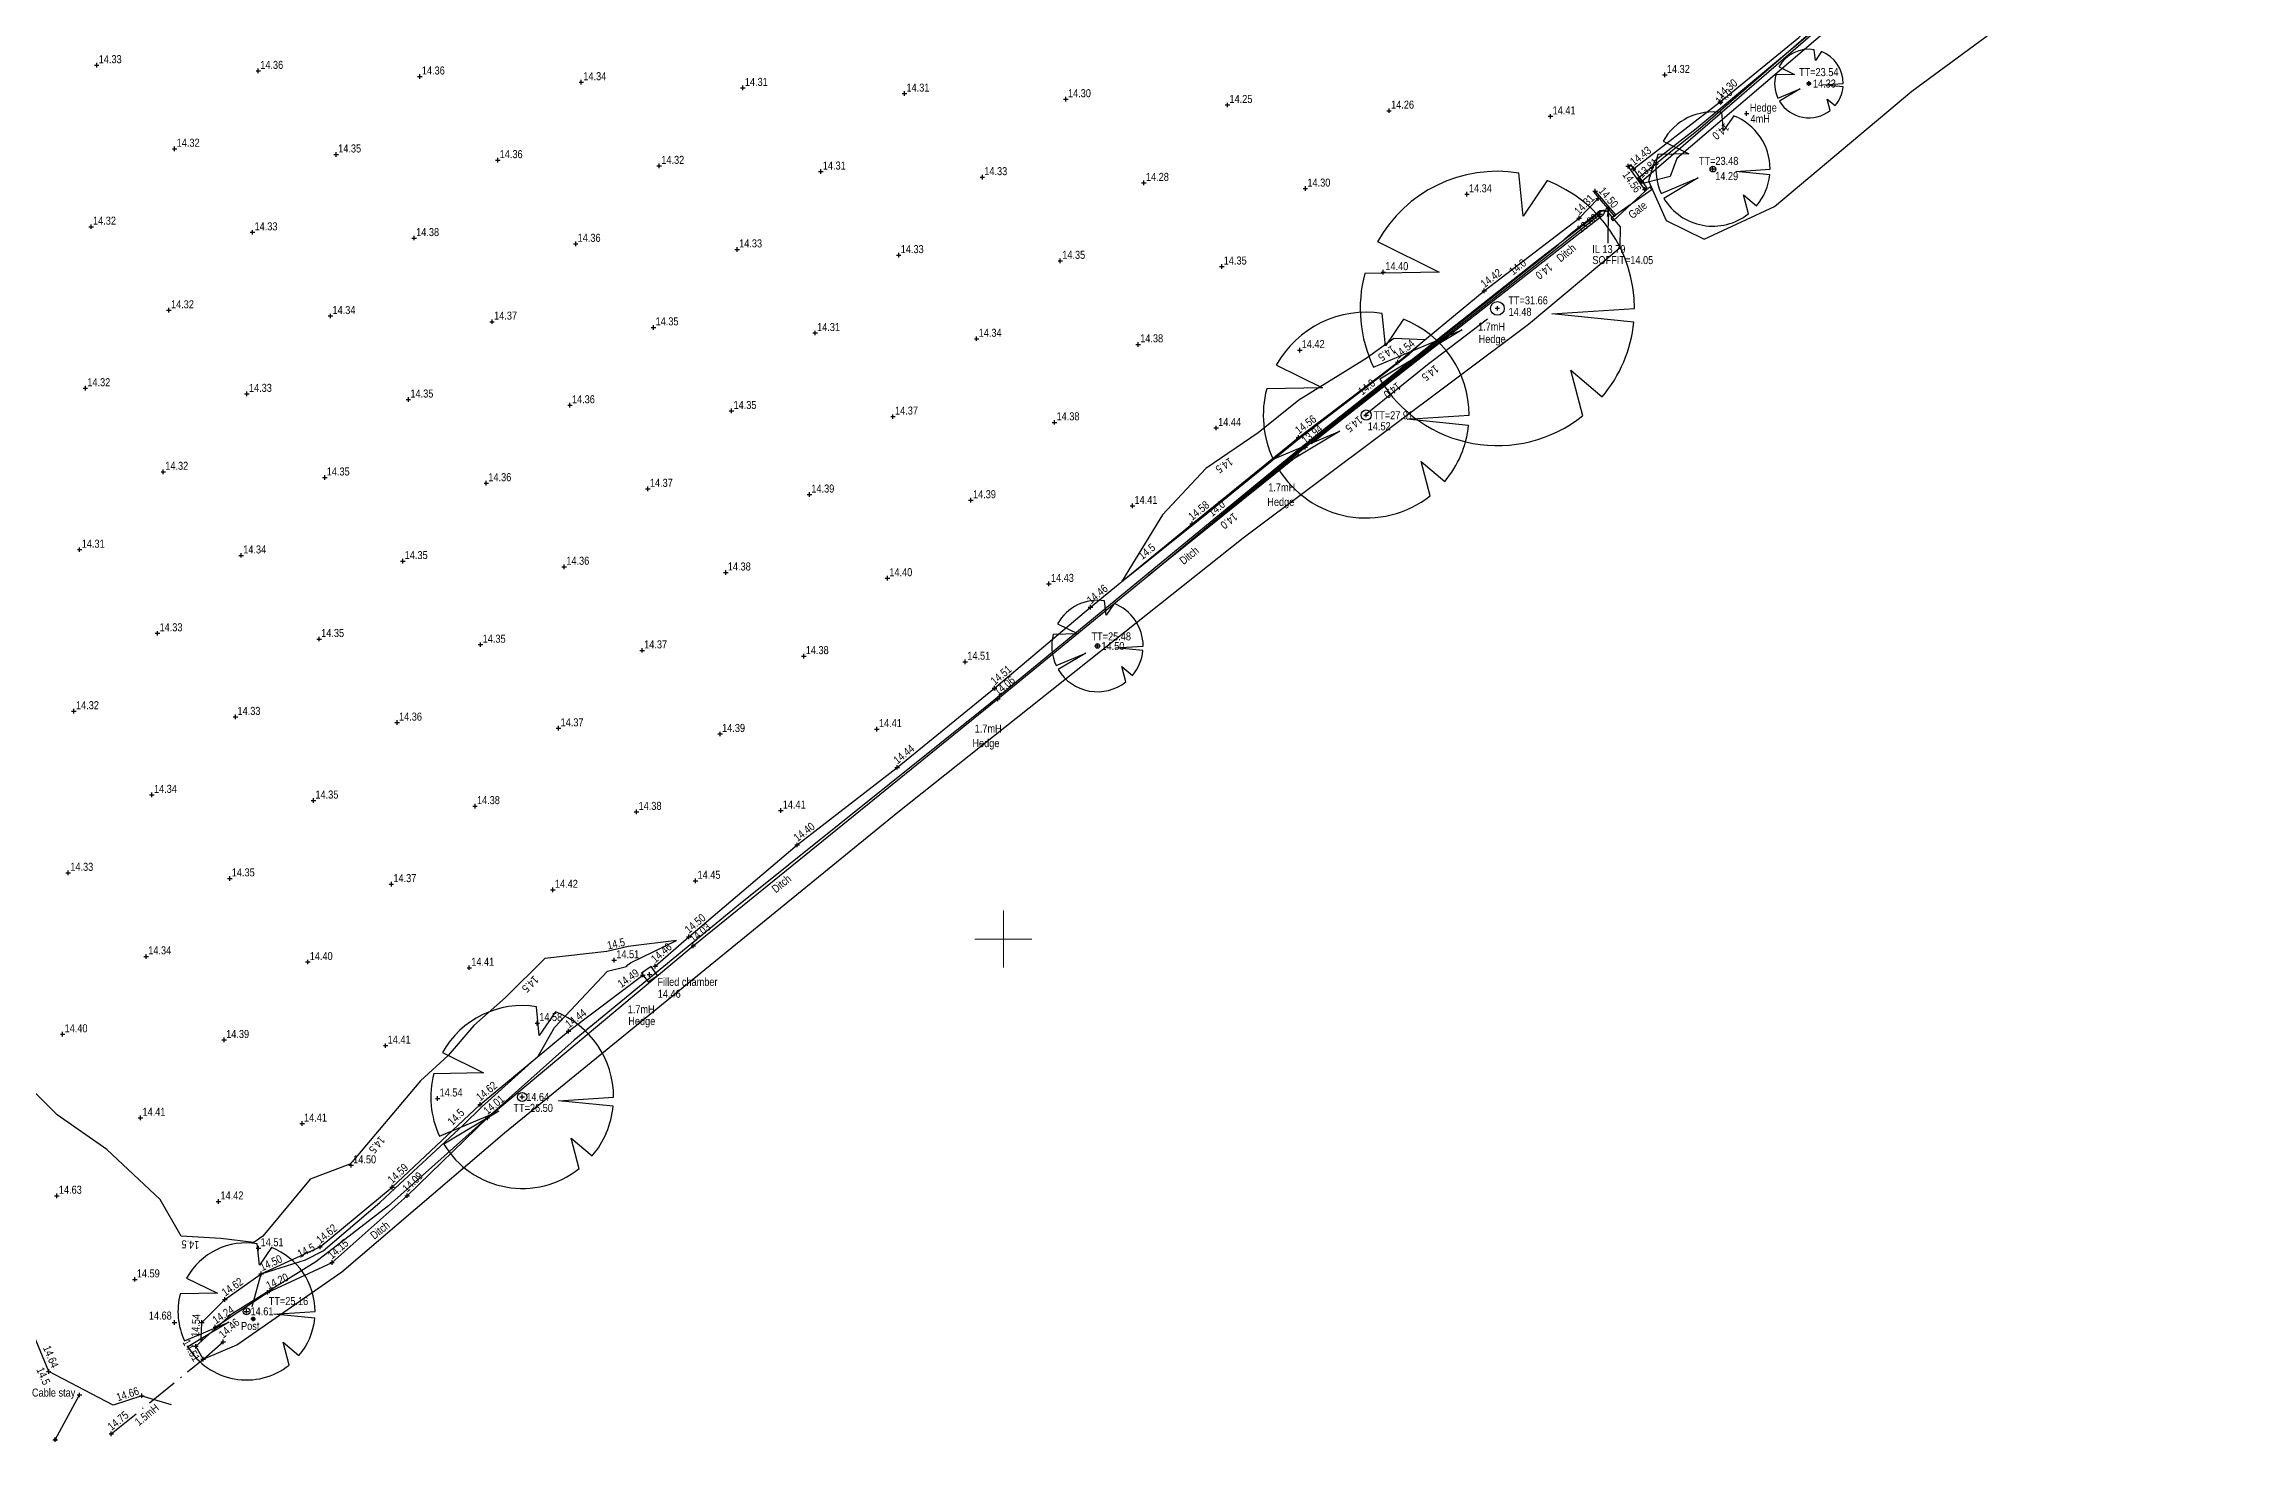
# Model space of a CAD drawing. Extents: x 452260 to 454003, y 451265 to 453203.
# Drawn here: x 453516.1 to 453708.8, y 451756 to 451878.3 of the extents above; entities that cross this region are included whole.
import ezdxf
from ezdxf.enums import TextEntityAlignment as Align

# ---------------------------------------------------------------- set-up
doc = ezdxf.new("R2010")
doc.units = 0
doc.header["$LTSCALE"] = 0.7
doc.header["$MEASUREMENT"] = 0
doc.header["$PDMODE"] = 2
doc.header["$PDSIZE"] = 0.2
doc.linetypes.add('Dash-Dot', pattern=[6, 4, -1, 0, -1])
doc.linetypes.add('DASHED', pattern=[5442.857143, 3628.571429, -1814.285714])
for name, color, linetype, lineweight in [('FFS_Tree Top Levels', 94, 'Continuous', 25), ('FPS_Bottom of Bank', 7, 'DASHED', 25), ('FPS_Contours-Minor', 184, 'Continuous', 25), ('FPS_Edge Area', 4, 'Continuous', 25), ('FPS_Electricty Pole', 5, 'Continuous', 25), ('FPS_Fence', 42, 'Dash-Dot', 25), ('FPS_Gate', 42, 'Continuous', 25), ('FPS_Grid', 7, 'Continuous', 13), ('FPS_Hedge', 86, 'Continuous', 25), ('FPS_Invert Level', 7, 'Continuous', 25), ('FPS_Levels', 7, 'Continuous', 25), ('FPS_Post', 42, 'Continuous', 25), ('FPS_Scan Targets', 6, 'Continuous', 25), ('FPS_Spot Levels', 7, 'Continuous', 25), ('FPS_Text', 7, 'Continuous', 25), ('FPS_Tie', 9, 'Continuous', 25), ('FPS_Top of Bank', 7, 'DASHED', 25), ('FPS_Tree Canopy', 3, 'Continuous', 25), ('FPS_Tree Trunk', 32, 'Continuous', 25), ('FPS_Trees', 77, 'Continuous', 25), ('FPS_Vegetation', 3, 'Continuous', 25), ('FPS_Walls', 30, 'Continuous', 25)]:
    doc.layers.add(name, color=color, linetype=linetype, lineweight=lineweight)
doc.styles.add('Default', font='ARIALN.TTF')
doc.styles.get("Standard").update_dxf_attribs({"font": 'ARIALN.TTF'})
doc.dimstyles.get("Standard").update_dxf_attribs({"dimtxt": 0.18, "dimasz": 0.18, "dimexe": 0.18, "dimexo": 0.0625, "dimgap": 0.09, "dimtad": 0, "dimtih": 1, "dimtoh": 1, "dimdec": 4, "dimzin": 0, "dimdsep": 46, "dimtxsty": 'Standard', "dimcen": 0.09, "dimadec": 0, "dimazin": 0, "dimtfac": 1, "dimtdec": 4, "dimtofl": 0, "dimtmove": 0, "dimatfit": 3, "dimfxl": 1, "dimtolj": 1, "dimtzin": 0, "dimarcsym": 0})

# ---------------------------------------------------------------- blocks, each defined once
blk = doc.blocks.new('LP')
at = {"color": 7, "linetype": 'Continuous', "lineweight": 25}
for radius in [0.1, 0.066, 0.033]:
    blk.add_circle((0, 0), radius, dxfattribs=at)
blk = doc.blocks.new('2pGate')
at = {"color": 0, "linetype": 'ByBlock', "lineweight": -2}
for points in [[(0, -0.15, 0), (0, 0.15, 0)], [(0, -0.15, 0), (1, 0.15, 0)], [(1, -0.15, 0), (0, 0.15, 0)], [(1, -0.15, 0), (1, 0.15, 0)]]:
    blk.add_polyline3d(points, dxfattribs=at)
blk = doc.blocks.new('Tree1R')
at = {"layer": 'FPS_Trees', "color": 77, "linetype": 'Continuous', "lineweight": 25}
for points in [[(0.363, 0.931, 0), (0.187, 0.673, 0), (0.157, 0.987, 0)], [(-0.873, 0.486, 0), (-0.424, 0.264, 0), (-0.967, 0.254, 0)], [(-0.904, -0.429, 0), (-0.257, -0.156, 0), (-0.857, -0.517, 0)], [(0.995, -0.101, 0), (0.398, -0.041, 0), (1, -0.001, 0)], [(0.622, -0.785, 0), (0.536, -0.452, 0), (0.765, -0.645, 0)]]:
    blk.add_polyline3d(points, dxfattribs=at)
at = {"layer": 'FPS_Trees', "color": 42, "linetype": 'Continuous', "lineweight": 25}
blk.add_circle((0, -0.001), 0.05, dxfattribs=at)
at = {"layer": 'FPS_Trees', "color": 77, "linetype": 'Continuous', "lineweight": 25}
for start, end in [(80.968, 150.872), (0, 68.758), (165.198, 205.304), (319.896, 354.273), (211.031, 308.435)]:
    blk.add_arc((0, -0.001), 1, start, end, dxfattribs=at)

msp = doc.modelspace()

# ---------------------------------------------------------------- linework, layer by layer
at = {"layer": 'FPS_Bottom of Bank'}
for points in [[(453655.83, 451866.3, 13.81), (453677.35, 451884.9, 13.73), (453695.33, 451898.73, 13.62), (453697.25, 451901.84, 13.69), (453698.97, 451903.32, 13.39)], [(453531.05, 451766.03, 14.24), (453535.62, 451769.08, 14.2), (453541.26, 451771.7, 14.15), (453547.83, 451777.54, 14.09), (453554.85, 451784.34, 14.01), (453572.87, 451799.41, 14.03), (453599.51, 451821.02, 14.06), (453626.4, 451843.03, 13.94), (453652.22, 451863.43, 13.86)]]:
    msp.add_polyline3d(points, dxfattribs=at)
for p in [(453655.83, 451866.3, 13.81), (453652.22, 451863.43, 13.86), (453626.4, 451843.03, 13.94), (453599.51, 451821.02, 14.06), (453572.87, 451799.41, 14.03), (453554.85, 451784.34, 14.01), (453547.83, 451777.54, 14.09), (453541.26, 451771.7, 14.15), (453535.62, 451769.08, 14.2), (453531.05, 451766.03, 14.24)]:
    msp.add_point(p, dxfattribs=at)
at = {"layer": 'FPS_Contours-Minor', "flags": 128}
for points, elevation in [([(453672.28, 451879.69), (453658.93, 451868.3), (453658.34, 451866.73), (453656.05, 451866.14), (453655.96, 451866.13), (453655.9, 451866.12), (453655.52, 451866.65), (453655.61, 451866.64), (453658.53, 451869.03), (453660.78, 451870.82), (453673.97, 451882.28)], 14), ([(453625.87, 451842.41), (453612.66, 451831.78), (453624.21, 451841.4), (453625.46, 451842.4), (453626.34, 451843.12), (453627.23, 451843.79), (453648.54, 451860.74), (453649.65, 451861.73), (453651.65, 451863.32), (453652.17, 451863.76), (453652.72, 451863.82), (453652.46, 451863.32), (453650.17, 451861.55), (453628.31, 451844.42), (453626.96, 451843.33)], 14), ([(453642.37, 451854.23), (453637.12, 451850.23), (453631.55, 451845.75)], 14.5), ([(453534.26, 451767.85), (453535.06, 451770.7), (453538.93, 451771.94), (453540.48, 451772.71), (453545.43, 451776.93), (453546.76, 451778.16), (453552.77, 451783.73), (453554.34, 451785.3), (453559.3, 451789.74), (453560.72, 451792.25), (453565.35, 451797.2), (453567.03, 451797.59), (453567.15, 451797.73), (453567.38, 451797.91), (453571.41, 451799.86), (453567.17, 451799.34), (453565.3, 451798.9), (453559.88, 451798.29), (453556.45, 451794.89), (453553.67, 451792.44), (453551.41, 451789.82), (453548.99, 451787.58), (453543.03, 451780.49), (453542.83, 451780.29), (453539.35, 451778.99), (453535.2, 451774), (453534.42, 451773.43), (453531.53, 451773.78), (453528.06, 451774), (453526.22, 451777.21), (453521.55, 451781.59), (453517.21, 451784.61), (453513.79, 451788.04)], 14.5)]:
    msp.add_lwpolyline(points, dxfattribs=dict(at, elevation=elevation))
at = {"layer": 'FPS_Contours-Minor', "elevation": 14.5, "flags": 128}
msp.add_lwpolyline([(453625.86, 451847.16), (453622.28, 451844.3), (453617.72, 451841.18), (453613.93, 451837.11), (453610.33, 451831.25), (453617.8, 451837.22), (453625.87, 451843.81), (453633.99, 451850), (453635.49, 451851.19), (453636.88, 451852.43), (453634.17, 451852.56), (453631.73, 451850.81)], close=True, dxfattribs=at)
at = {"layer": 'FPS_Edge Area'}
msp.add_polyline3d([(453568.34, 451797.02, 14.44), (453568.93, 451796.26, 14.47), (453569.74, 451796.82, 14.37), (453569.18, 451797.6, 14.49)], close=True, dxfattribs=at)
at = {"layer": 'FPS_Electricty Pole'}
msp.add_point((453517.04, 451756.19, 14.79), dxfattribs=at)
at = {"layer": 'FPS_Fence'}
msp.add_polyline3d([(453521.95, 451756.7, 14.75), (453530.27, 451763.46, 14.66), (453531.73, 451764.76, 14.46)], dxfattribs=at)
for p in [(453531.73, 451764.76, 14.46), (453521.95, 451756.7, 14.75)]:
    msp.add_point(p, dxfattribs=at)
at = {"layer": 'FPS_Grid'}
for p, q in [((453600, 451797.5), (453600, 451802.5)), ((453597.5, 451800), (453602.5, 451800))]:
    msp.add_line(p, q, dxfattribs=at)
at = {"layer": 'FPS_Hedge', "flags": 128}
msp.add_lwpolyline([(453722.06, 451922.86), (453705.88, 451909.79), (453700.65, 451906.1), (453696.3, 451901.68), (453690.41, 451895.69), (453672.57, 451880.86), (453660.6, 451870.9), (453656.98, 451868.06), (453656.43, 451866.34), (453657.98, 451862.88), (453661.3, 451861.24), (453667.46, 451864.11), (453679.49, 451874.2), (453695.34, 451885.89), (453716.74, 451902.36)], dxfattribs=at)
at = {"layer": 'FPS_Hedge', "elevation": 14.51, "flags": 128}
msp.add_lwpolyline([(453529.98, 451763.24), (453532.93, 451764.49), (453542.13, 451770.88), (453556.34, 451783.04), (453590.75, 451811.1), (453620.97, 451835.11), (453645.95, 451853.81), (453653.97, 451860.52), (453654, 451862.32), (453652.84, 451863.7), (453652.34, 451863.68), (453646.55, 451859.23), (453626.33, 451843.22), (453598.84, 451820.6), (453576.83, 451802.96), (453562.46, 451791.16), (453546.19, 451776.64), (453539.85, 451771.76), (453532.45, 451767.15)], dxfattribs=at)
at = {"layer": 'FPS_Hedge'}
msp.add_polyline3d([(453529.98, 451763.24, 14.51), (453529.35, 451764.36, 14.62), (453532.45, 451767.15, 14.14)], dxfattribs=at)
for p in [(453529.35, 451764.36, 14.62), (453529.98, 451763.24, 14.51)]:
    msp.add_point(p, dxfattribs=at)
at = {"layer": 'FPS_Invert Level'}
msp.add_point((453652.9, 451863.91, 13.79), dxfattribs=at)
at = {"layer": 'FPS_Post'}
msp.add_circle((453534.37, 451766.75, 14.64), 0.15, dxfattribs=at)
msp.add_point((453534.37, 451766.75, 14.64), dxfattribs=at)
at = {"layer": 'FPS_Scan Targets', "elevation": 14.79, "flags": 128}
msp.add_lwpolyline([(453517.04, 451756.19), (453519.16, 451760.1)], dxfattribs=at)
at = {"layer": 'FPS_Scan Targets'}
msp.add_point((453519.16, 451760.1, 14.66), dxfattribs=at)
at = {"layer": 'FPS_Spot Levels'}
for p in [(453520.67, 451876.47, 14.33), (453534.81, 451875.97, 14.36), (453548.94, 451875.47, 14.36), (453563.07, 451874.97, 14.34), (453577.21, 451874.48, 14.31), (453657.88, 451875.61, 14.32), (453591.34, 451873.98, 14.31), (453605.47, 451873.48, 14.3), (453619.61, 451872.98, 14.25), (453633.74, 451872.48, 14.26), (453647.87, 451871.99, 14.41), (453527.49, 451869.15, 14.32), (453541.62, 451868.65, 14.35), (453555.76, 451868.16, 14.36), (453569.89, 451867.66, 14.32), (453584.02, 451867.16, 14.31), (453598.16, 451866.66, 14.33), (453612.29, 451866.16, 14.28), (453626.42, 451865.67, 14.3), (453640.56, 451865.17, 14.34), (453520.18, 451862.33, 14.32), (453534.31, 451861.84, 14.33), (453548.44, 451861.34, 14.38), (453562.58, 451860.84, 14.36), (453576.71, 451860.34, 14.33), (453590.84, 451859.84, 14.33), (453604.98, 451859.35, 14.35), (453619.11, 451858.85, 14.35), (453633.24, 451858.35, 14.4), (453526.99, 451855.02, 14.32), (453541.13, 451854.52, 14.34), (453555.26, 451854.02, 14.37), (453569.39, 451853.52, 14.35), (453583.53, 451853.03, 14.31), (453597.66, 451852.53, 14.34), (453611.79, 451852.03, 14.38), (453625.93, 451851.53, 14.42), (453519.68, 451848.2, 14.32), (453533.81, 451847.7, 14.33), (453547.94, 451847.2, 14.35), (453562.08, 451846.71, 14.36), (453576.21, 451846.21, 14.35), (453590.34, 451845.71, 14.37), (453604.48, 451845.21, 14.38), (453618.61, 451844.72, 14.44), (453526.5, 451840.88, 14.32), (453540.63, 451840.39, 14.35), (453554.76, 451839.89, 14.36), (453568.9, 451839.39, 14.37), (453583.03, 451838.89, 14.39), (453597.16, 451838.4, 14.39), (453611.3, 451837.9, 14.41), (453519.18, 451834.07, 14.31), (453533.31, 451833.57, 14.34), (453547.45, 451833.07, 14.35), (453561.58, 451832.57, 14.36), (453575.71, 451832.08, 14.38), (453589.85, 451831.58, 14.4), (453603.98, 451831.08, 14.43), (453526, 451826.75, 14.33), (453540.13, 451826.25, 14.35), (453554.26, 451825.76, 14.35), (453568.4, 451825.26, 14.37), (453582.53, 451824.76, 14.38), (453596.66, 451824.26, 14.51), (453518.68, 451819.93, 14.32), (453532.82, 451819.44, 14.33), (453546.95, 451818.94, 14.36), (453561.08, 451818.44, 14.37), (453588.93, 451818.36, 14.41), (453575.22, 451817.94, 14.39), (453525.5, 451812.62, 14.34), (453539.63, 451812.12, 14.35), (453553.77, 451811.62, 14.38), (453567.9, 451811.12, 14.38), (453580.52, 451811.25, 14.41), (453518.18, 451805.8, 14.33), (453532.32, 451805.3, 14.35), (453546.45, 451804.8, 14.37), (453573.07, 451805.09, 14.45), (453560.58, 451804.31, 14.42), (453525, 451798.48, 14.34), (453539.14, 451797.99, 14.4), (453553.27, 451797.49, 14.41), (453565.95, 451798.15, 14.51), (453517.69, 451791.67, 14.4), (453559.22, 451792.64, 14.58), (453531.82, 451791.17, 14.39), (453545.95, 451790.67, 14.41), (453550.5, 451786.04, 14.54), (453524.5, 451784.35, 14.41), (453538.64, 451783.85, 14.41), (453542.94, 451780.2, 14.5), (453517.19, 451777.53, 14.63), (453531.32, 451777.04, 14.42), (453534.83, 451772.95, 14.51), (453524.01, 451770.22, 14.59), (453527.48, 451766.45, 14.68)]:
    msp.add_point(p, dxfattribs=at)
at = {"layer": 'FPS_Text'}
for p in [(453665.03, 451872.23, 14.38), (453569.04, 451796.89, 14.46)]:
    msp.add_point(p, dxfattribs=at)
at = {"layer": 'FPS_Top of Bank'}
for points in [[(453655.14, 451867.39, 14.43), (453662.71, 451873.27, 14.3), (453669.59, 451878.88, 14.35), (453676.99, 451885.64, 14.39), (453684.14, 451890.77, 14.38), (453691.3, 451896.84, 14.47), (453694.49, 451899.34, 14.26), (453695.96, 451901.69, 14.28), (453696.37, 451903.43, 14.21), (453694.19, 451905.29, 13), (453691.16, 451907.42, 14.36), (453682.93, 451915.67, 14.51), (453675.63, 451924.31, 14.37), (453668.93, 451933.22, 14.32), (453662.54, 451942.27, 14.29), (453655.24, 451952.75, 14.24), (453648.68, 451961.71, 14.2), (453641.53, 451970.24, 14.3), (453634.32, 451978.84, 14.29), (453626.27, 451988.33, 14.32), (453619.24, 451997.03, 14.38), (453612.7, 452004.98, 14.21), (453610.56, 452006.99, 14.28)], [(453569.54, 451797.62, 14.46), (453572.47, 451800.19, 14.5), (453581.96, 451808.23, 14.4), (453590.7, 451815.02, 14.44), (453599.23, 451821.94, 14.51), (453607.63, 451829.03, 14.46), (453616.51, 451836.34, 14.58), (453625.81, 451843.89, 14.56), (453634.5, 451850.47, 14.54), (453642.06, 451856.71, 14.42), (453650.37, 451863.07, 14.31), (453652.04, 451864.8, 14.45)], [(453529.8, 451764.98, 14.54), (453529.87, 451766.44, 14.61), (453531.88, 451768.45, 14.62), (453535.06, 451770.7, 14.5), (453540.21, 451773.05, 14.62), (453546.52, 451778.29, 14.59), (453554.21, 451785.53, 14.62), (453561.96, 451791.93, 14.44), (453568.46, 451796.85, 14.49)]]:
    msp.add_polyline3d(points, dxfattribs=at)
for p in [(453662.71, 451873.27, 14.3), (453655.14, 451867.39, 14.43), (453652.04, 451864.8, 14.45), (453650.37, 451863.07, 14.31), (453642.06, 451856.71, 14.42), (453634.5, 451850.47, 14.54), (453625.81, 451843.89, 14.56), (453616.51, 451836.34, 14.58), (453607.63, 451829.03, 14.46), (453599.23, 451821.94, 14.51), (453590.7, 451815.02, 14.44), (453581.96, 451808.23, 14.4), (453572.47, 451800.19, 14.5), (453569.54, 451797.62, 14.46), (453568.46, 451796.85, 14.49), (453561.96, 451791.93, 14.44), (453554.21, 451785.53, 14.62), (453546.52, 451778.29, 14.59), (453540.21, 451773.05, 14.62), (453535.06, 451770.7, 14.5), (453531.88, 451768.45, 14.62), (453529.87, 451766.44, 14.61), (453529.8, 451764.98, 14.54)]:
    msp.add_point(p, dxfattribs=at)
at = {"layer": 'FPS_Tree Trunk'}
for p in [(453670.48, 451874.86, 14.33), (453662.08, 451867.38, 14.29), (453643.22, 451855.19, 14.48), (453631.74, 451845.85, 14.52), (453608.23, 451825.64, 14.5), (453557.9, 451786.18, 14.64), (453533.78, 451767.42, 14.61)]:
    msp.add_point(p, dxfattribs=at)
at = {"layer": 'FPS_Vegetation', "elevation": 14.66, "flags": 128}
msp.add_lwpolyline([(453524.62, 451760.04), (453527.2, 451759.26)], dxfattribs=at)
at = {"layer": 'FPS_Vegetation'}
msp.add_polyline3d([(453524.62, 451760.04, 14.66), (453522.11, 451759.21, 14.72), (453516.47, 451762.15, 14.64), (453514.11, 451767.86, 14.68), (453510.52, 451773.85, 14.72), (453503.54, 451781.81, 14.82), (453498.34, 451787.79, 14.73)], dxfattribs=at)
for p in [(453516.47, 451762.15, 14.64), (453524.62, 451760.04, 14.66)]:
    msp.add_point(p, dxfattribs=at)
at = {"layer": 'FPS_Walls', "flags": 128}
for points, elevation in [([(453654.67, 451867.63), (453654.87, 451867.78), (453656.31, 451865.69)], 14.54), ([(453651.65, 451865.36), (453653.46, 451863.23), (453653.58, 451863.33)], 14.51)]:
    msp.add_lwpolyline(points, dxfattribs=dict(at, elevation=elevation))
at = {"layer": 'FPS_Walls'}
for points in [[(453656.31, 451865.69, 14.5), (453656.11, 451865.6, 14.56), (453654.67, 451867.63, 14.54)], [(453651.65, 451865.36, 14.51), (453651.78, 451865.45, 14.5), (453653.58, 451863.33, 14.46)]]:
    msp.add_polyline3d(points, dxfattribs=at)
for p in [(453654.67, 451867.63, 14.54), (453651.78, 451865.45, 14.5), (453656.11, 451865.6, 14.56)]:
    msp.add_point(p, dxfattribs=at)

# ---------------------------------------------------------------- block references
at = {"layer": 'FPS_Electricty Pole'}
msp.add_blockref('LP', (453517.04, 451756.19, 14.79), dxfattribs=at)
at = {"layer": 'FPS_Gate', "xscale": 4.348301461660548, "zscale": 4.348301461660548, "rotation": 38.72148746189405}
msp.add_blockref('2pGate', (453653.27, 451862.97, 14.46), dxfattribs=at)
at = {"layer": 'FPS_Tree Canopy'}
for p, xscale, yscale, zscale in [((453670.48, 451874.86, 14.33), 3, 3, 3), ((453662.08, 451867.38, 14.29), 5, 5, 5), ((453643.22, 451855.19, 14.48), 12, 12, 12), ((453631.74, 451845.85, 14.52), 9, 9, 9), ((453608.23, 451825.64, 14.5), 4, 4, 4), ((453557.9, 451786.18, 14.64), 8, 8, 8), ((453533.78, 451767.42, 14.61), 6, 6, 6)]:
    msp.add_blockref('Tree1R', p, dxfattribs=dict(at, xscale=xscale, yscale=yscale, zscale=zscale))

# ---------------------------------------------------------------- texts
at = {"layer": 'FFS_Tree Top Levels', "style": 'Default'}
for s, p in [('TT=23.54', (453669.61, 451875.51)), ('TT=23.48', (453660.85, 451867.74)), ('TT=31.66', (453644.18, 451855.54)), ('TT=27.91', (453632.39, 451845.48)), ('TT=25.48', (453607.71, 451826.13)), ('TT=26.50', (453557.13, 451784.87)), ('TT=25.16', (453535.72, 451767.97))]:
    msp.add_text(s, height=0.7, dxfattribs=at).set_placement(p)
at = {"layer": 'FPS_Contours-Minor', "style": 'Default'}
for s, rotation, p in [('14.0', 40.9674, (453663.27, 451873.45, 14)), ('14.0', 220.469, (453662.54, 451870.92, 14)), ('14.0', 38.4904, (453645.21, 451858.54, 14)), ('14.0', 218.1013, (453647.09, 451858.7, 14)), ('14.5', 215.6278, (453633.34, 451851.53, 14.5)), ('14.5', 218.7916, (453637.13, 451849.79, 14.5)), ('14.0', 38.4904, (453632, 451848.03, 14)), ('14.0', 218.1013, (453633.81, 451848.28, 14)), ('14.5', 214.3441, (453619.13, 451841.72, 14.5)), ('14.0', 39.785, (453618.87, 451837.41, 14)), ('14.0', 218.8216, (453619.52, 451836.85, 14)), ('14.5', 38.6246, (453612.76, 451833.64, 14.5)), ('14.5', 12.5334, (453566.18, 451799.25, 14.5)), ('14.5', 224.7725, (453558.36, 451796.29, 14.5)), ('14.5', 44.9991, (453552.35, 451784.18, 14.5)), ('14.5', 229.8769, (453544.93, 451782.21, 14.5)), ('14.5', 176.3535, (453528.89, 451773.6, 14.5)), ('14.5', 26.5446, (453539.15, 451772.44, 14.5))]:
    msp.add_text(s, height=0.7, rotation=rotation, dxfattribs=at).set_placement(p, align=Align.CENTER)
for rotation, p in [(218.7916, (453631.28, 451845.53, 14.5)), (293.9286, (453515.69, 451762.47, 14.5))]:
    msp.add_text('14.5', height=0.7, rotation=rotation, dxfattribs=at).set_placement(p, align=Align.MIDDLE_LEFT)
at = {"layer": 'FPS_Invert Level', "style": 'Default'}
msp.add_text('IL 13.79', height=0.7, dxfattribs=at).set_placement((453651.52, 451860.02, 13.79))
at = {"layer": 'FPS_Levels', "style": 'Default'}
for s, rotation, p in [('14.30', 39.2514, (453662.74, 451873.51, 14.3)), ('14.43', 37.7934, (453655.17, 451867.64, 14.43)), ('13.81', 40.838, (453655.85, 451866.55, 13.81)), ('14.31', 45.988, (453650.37, 451863.31, 14.31)), ('14.50', 310.2728, (453652.03, 451865.43, 14.5)), ('13.86', 38.311, (453650.51, 451861.73, 27.72)), ('14.42', 37.4213, (453642.09, 451856.95, 14.42)), ('14.54', 39.5445, (453634.52, 451850.71, 14.54)), ('14.56', 37.1138, (453625.85, 451844.14, 14.56)), ('13.94', 38.311, (453626.43, 451843.28, 13.94)), ('14.58', 39.0506, (453616.53, 451836.59, 14.58)), ('14.46', 39.511, (453607.66, 451829.27, 14.46)), ('14.51', 40.1245, (453599.25, 451822.19, 14.51)), ('14.06', 39.3159, (453599.54, 451821.26, 14.06)), ('14.44', 39.0697, (453590.73, 451815.27, 14.44)), ('14.40', 37.8308, (453581.99, 451808.48, 14.4)), ('14.50', 40.2719, (453572.49, 451800.44, 14.5)), ('14.03', 39.0401, (453572.89, 451799.65, 14.03)), ('14.46', 41.2302, (453569.55, 451797.87, 14.46)), ('14.49', 35.7222, (453566.57, 451795.7, 14.46)), ('14.44', 37.119, (453562, 451792.17, 14.44)), ('14.62', 39.5234, (453554.23, 451785.78, 14.62)), ('14.01', 39.9056, (453554.87, 451784.59, 14.01)), ('14.59', 43.2923, (453546.53, 451778.54, 14.59)), ('14.09', 44.0583, (453547.83, 451777.79, 14.09)), ('14.62', 39.6998, (453540.24, 451773.3, 14.62)), ('14.50', 24.5666, (453535.15, 451770.93, 14.5)), ('14.15', 41.6669, (453541.27, 451771.95, 14.15)), ('14.62', 35.1857, (453531.92, 451768.7, 14.62)), ('14.20', 24.9366, (453535.7, 451769.31, 14.2)), ('14.54', 87.055, (453529.63, 451765.17, 14.54)), ('14.24', 33.6901, (453531.1, 451766.28, 14.24)), ('14.46', 41.6981, (453531.74, 451765.01, 14.46)), ('14.75', 39.0912, (453521.98, 451756.95, 14.75))]:
    msp.add_text(s, height=0.7, rotation=rotation, dxfattribs=at).set_placement(p)
for s, p in [('14.33', (453670.83, 451874.86, 14.33)), ('14.29', (453662.28, 451866.76, 14.29)), ('14.48', (453644.2, 451854.88, 14.48)), ('14.52', (453631.88, 451844.87, 14.52)), ('14.50', (453608.58, 451825.64, 14.5)), ('14.64', (453558.25, 451786.18, 14.64)), ('14.61', (453534.13, 451767.42, 14.61))]:
    msp.add_text(s, height=0.7, dxfattribs=at).set_placement(p, align=Align.MIDDLE_LEFT)
for s, rotation, p in [('14.56', 305.3418, (453655.86, 451865.64, 14.56)), ('14.51', 299.4729, (453529.75, 451763.31, 14.51)), ('14.64', 292.4712, (453517.37, 451762.66, 14.64)), ('14.66', 18.2698, (453524.22, 451760.83, 14.66))]:
    msp.add_text(s, height=0.7, rotation=rotation, dxfattribs=at).set_placement(p, align=Align.TOP_RIGHT)
for s, p in [('SOFFIT=14.05', (453651.53, 451859.06, 14.05)), ('14.46', (453569.76, 451794.86, 14.44))]:
    msp.add_text(s, height=0.7, dxfattribs=at).set_placement(p)
at = {"layer": 'FPS_Spot Levels', "style": 'Default'}
for s, p in [('14.33', (453520.85, 451876.64, 14.33)), ('14.36', (453534.98, 451876.14, 14.36)), ('14.36', (453549.12, 451875.65, 14.36)), ('14.32', (453658.05, 451875.78, 14.32)), ('14.34', (453563.25, 451875.15, 14.34)), ('14.31', (453577.38, 451874.65, 14.31)), ('14.31', (453591.52, 451874.15, 14.31)), ('14.30', (453605.65, 451873.66, 14.3)), ('14.25', (453619.78, 451873.16, 14.25)), ('14.26', (453633.92, 451872.66, 14.26)), ('14.41', (453648.05, 451872.16, 14.41)), ('14.32', (453527.67, 451869.33, 14.32)), ('14.35', (453541.8, 451868.83, 14.35)), ('14.36', (453555.93, 451868.33, 14.36)), ('14.32', (453570.07, 451867.83, 14.32)), ('14.31', (453584.2, 451867.33, 14.31)), ('14.33', (453598.33, 451866.84, 14.33)), ('14.28', (453612.47, 451866.34, 14.28)), ('14.30', (453626.6, 451865.84, 14.3)), ('14.34', (453640.73, 451865.34, 14.34)), ('14.32', (453520.35, 451862.51, 14.32)), ('14.33', (453534.48, 451862.01, 14.33)), ('14.38', (453548.62, 451861.51, 14.38)), ('14.36', (453562.75, 451861.01, 14.36)), ('14.33', (453576.88, 451860.52, 14.33)), ('14.33', (453591.02, 451860.02, 14.33)), ('14.35', (453605.15, 451859.52, 14.35)), ('14.35', (453619.28, 451859.02, 14.35)), ('14.40', (453633.42, 451858.53, 14.4)), ('14.32', (453527.17, 451855.19, 14.32)), ('14.34', (453541.3, 451854.69, 14.34)), ('14.37', (453555.44, 451854.2, 14.37)), ('14.35', (453569.57, 451853.7, 14.35)), ('14.31', (453583.7, 451853.2, 14.31)), ('14.34', (453597.84, 451852.7, 14.34)), ('14.38', (453611.97, 451852.21, 14.38)), ('14.42', (453626.1, 451851.71, 14.42)), ('14.32', (453519.85, 451848.37, 14.32)), ('14.33', (453533.99, 451847.88, 14.33)), ('14.35', (453548.12, 451847.38, 14.35)), ('14.36', (453562.25, 451846.88, 14.36)), ('14.35', (453576.39, 451846.38, 14.35)), ('14.37', (453590.52, 451845.89, 14.37)), ('14.38', (453604.65, 451845.39, 14.38)), ('14.44', (453618.79, 451844.89, 14.44)), ('14.32', (453526.67, 451841.06, 14.32)), ('14.35', (453540.8, 451840.56, 14.35)), ('14.36', (453554.94, 451840.06, 14.36)), ('14.37', (453569.07, 451839.57, 14.37)), ('14.39', (453583.2, 451839.07, 14.39)), ('14.39', (453597.34, 451838.57, 14.39)), ('14.41', (453611.47, 451838.07, 14.41)), ('14.31', (453519.36, 451834.24, 14.31)), ('14.34', (453533.49, 451833.74, 14.34)), ('14.35', (453547.62, 451833.25, 14.35)), ('14.36', (453561.76, 451832.75, 14.36)), ('14.38', (453575.89, 451832.25, 14.38)), ('14.40', (453590.02, 451831.75, 14.4)), ('14.43', (453604.16, 451831.25, 14.43)), ('14.33', (453526.17, 451826.93, 14.33)), ('14.35', (453540.31, 451826.43, 14.35)), ('14.35', (453554.44, 451825.93, 14.35)), ('14.37', (453568.57, 451825.43, 14.37)), ('14.38', (453582.71, 451824.93, 14.38)), ('14.51', (453596.84, 451824.44, 14.51)), ('14.32', (453518.86, 451820.11, 14.32)), ('14.33', (453532.99, 451819.61, 14.33)), ('14.36', (453547.12, 451819.11, 14.36)), ('14.37', (453561.26, 451818.61, 14.37)), ('14.39', (453575.39, 451818.12, 14.39)), ('14.41', (453589.11, 451818.54, 14.41)), ('14.34', (453525.68, 451812.79, 14.34)), ('14.35', (453539.81, 451812.29, 14.35)), ('14.38', (453553.94, 451811.8, 14.38)), ('14.38', (453568.08, 451811.3, 14.38)), ('14.41', (453580.7, 451811.42, 14.41)), ('14.33', (453518.36, 451805.97, 14.33)), ('14.35', (453532.49, 451805.48, 14.35)), ('14.37', (453546.63, 451804.98, 14.37)), ('14.42', (453560.76, 451804.48, 14.42)), ('14.45', (453573.24, 451805.27, 14.45)), ('14.34', (453525.18, 451798.66, 14.34)), ('14.40', (453539.31, 451798.16, 14.4)), ('14.41', (453553.44, 451797.66, 14.41)), ('14.51', (453566.13, 451798.32, 14.51)), ('14.58', (453559.39, 451792.82, 14.58)), ('14.40', (453517.86, 451791.84, 14.4)), ('14.39', (453532, 451791.34, 14.39)), ('14.41', (453546.13, 451790.85, 14.41)), ('14.54', (453550.67, 451786.22, 14.54)), ('14.41', (453524.68, 451784.53, 14.41)), ('14.41', (453538.81, 451784.03, 14.41)), ('14.50', (453543.11, 451780.37, 14.5)), ('14.63', (453517.36, 451777.71, 14.63)), ('14.42', (453531.5, 451777.21, 14.42)), ('14.51', (453535.01, 451773.12, 14.51)), ('14.59', (453524.18, 451770.39, 14.59)), ('14.68', (453525.23, 451766.7, 14.68))]:
    msp.add_text(s, height=0.7, dxfattribs=at).set_placement(p)
at = {"layer": 'FPS_Text', "style": 'Default'}
for s, p in [('Hedge', (453665.31, 451872.4, 14.17)), ('4mH', (453665.37, 451871.43, 14.38)), ('1.7mH', (453641.53, 451853.24, 14.53)), ('Hedge', (453641.58, 451852.15, 14.17)), ('1.7mH', (453623.17, 451839.17, 14.36)), ('Hedge', (453623.09, 451837.9, 14.17)), ('1.7mH', (453597.49, 451818.07, 14.53)), ('Hedge', (453597.29, 451816.79, 14.17)), ('Filled chamber', (453569.73, 451795.9, 14.46)), ('1.7mH', (453567.13, 451793.5, 14.47)), ('Hedge', (453567.18, 451792.47, 14.17)), ('Post', (453533.3, 451765.79, 14.64))]:
    msp.add_text(s, height=0.7, dxfattribs=at).set_placement(p)
msp.add_text('Gate', height=0.7, rotation=38.7215, dxfattribs=at).set_placement((453655.71, 451863.52, 14.49), align=Align.CENTER)
at = {"layer": 'FPS_Text'}
for p in [(453648.75, 451859.19, 14.04), (453615.76, 451832.71, 14.04), (453580.09, 451803.99, 14.04), (453544.96, 451773.67, 14.04)]:
    msp.add_text('Ditch', height=0.7, rotation=39.0401, dxfattribs=at).set_placement(p)
at = {"layer": 'FPS_Text', "style": 'Default'}
msp.add_text('1.5mH', height=0.7, rotation=39.0912, dxfattribs=at).set_placement((453524.36, 451757.36, 14.75))
at = {"layer": 'FPS_Tie', "style": 'Default'}
msp.add_text('Cable stay', height=0.7, dxfattribs=at).set_placement((453515.01, 451760.31, 14.66), align=Align.MIDDLE_LEFT)

# ---------------------------------------------------------------- leaders
at = {"layer": 'FPS_Text'}
msp.add_leader([(453652.9, 451863.91, 13.79), (453652.88, 451860.89, 13.79)], dimstyle='Standard', override={"dimasz": 0.7}, dxfattribs=at)

doc.saveas('drawing.dxf')
